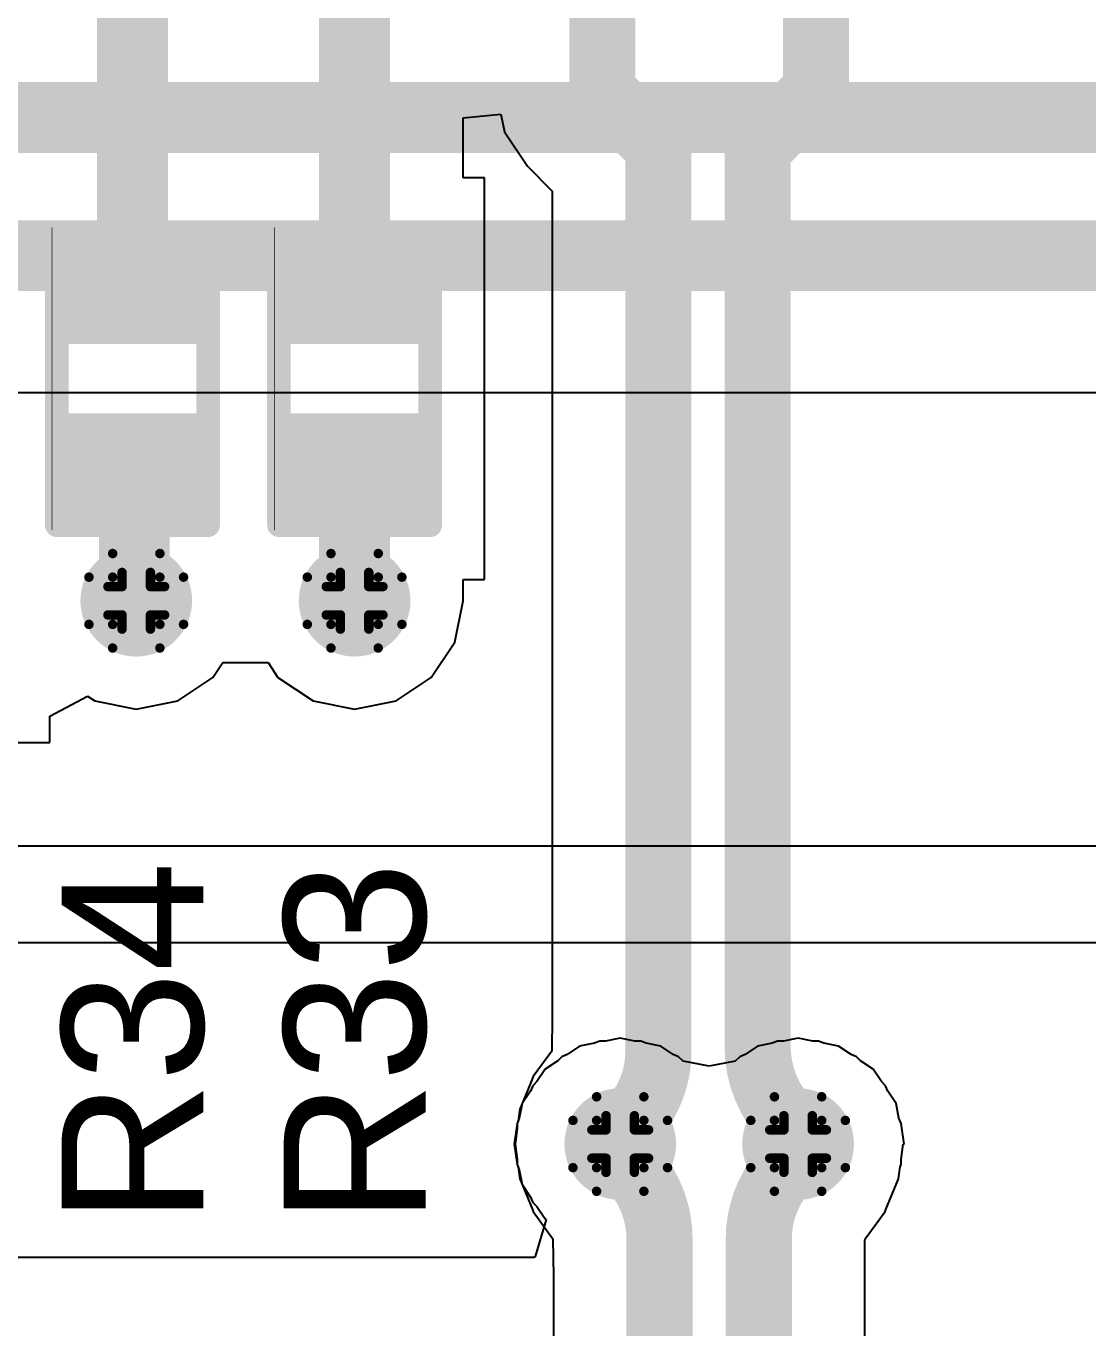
# Model space of a CAD drawing. Header units: inches. Extents: x -3 to 195, y 0 to 199.
# Drawn here: x 0.7769 to 1.0015, y 1.898 to 2.1736 of the extents above; entities that cross this region are included whole.
import ezdxf

# ---------------------------------------------------------------- set-up
doc = ezdxf.new("R2010")
doc.units = ezdxf.units.IN
doc.header["$MEASUREMENT"] = 0
for name, color, linetype in [('Bottom Layer', 5, 'Continuous'), ('Drill Drawing', 1, 'Continuous'), ('Top Layer', 1, 'Continuous'), ('Top Overlay', 2, 'Continuous'), ('Top Paste', 8, 'Continuous'), ('Top Solder', 216, 'Continuous'), ('Via Holes', 16, 'Continuous')]:
    doc.layers.add(name, color=color, linetype=linetype)
doc.styles.add('Arial', font='', dxfattribs={"height": 0.2})
doc.styles.get('Arial').set_extended_font_data('Arial')

# ---------------------------------------------------------------- blocks, each defined once
blk = doc.blocks.new('R___0402_64')
at = {"layer": 'Top Layer'}
for points in [[(-0.0274996, -0.0124998), (-0.0274996, 0.0125002), (-0.009499600000000002, 0.0125002), (-0.009499599999999997, -0.0124998)], [(0.009500400000000003, -0.0124998), (0.009500399999999997, 0.0125002), (0.0275004, 0.0125002), (0.0275004, -0.0124998)]]:
    blk.add_hatch(color=1, dxfattribs=at).paths.add_polyline_path(points)
at = {"layer": 'Top Paste'}
for points in [[(-0.0274996, -0.0124998), (-0.0274996, 0.0125002), (-0.009499600000000002, 0.0125002), (-0.009499599999999997, -0.0124998)], [(0.009500400000000003, -0.0124998), (0.009500399999999997, 0.0125002), (0.0275004, 0.0125002), (0.0275004, -0.0124998)]]:
    blk.add_hatch(color=8, dxfattribs=at).paths.add_polyline_path(points)
at = {"layer": 'Top Solder'}
for points in [[(-0.029665, -0.0146652), (-0.029665, 0.0146656), (-0.007334200000000003, 0.0146656), (-0.007334199999999997, -0.0146652)], [(0.007335000000000003, -0.0146652), (0.007334999999999997, 0.0146656), (0.0296658, 0.0146656), (0.0296658, -0.0146652)]]:
    blk.add_hatch(color=216, dxfattribs=at).paths.add_polyline_path(points)
at = {"layer": 'Top Overlay'}
for points in [[(-0.0309996, -0.0159998, 0.005, 0.005, 0), (-0.0309996, 0.0160002, 0.005, 0.005, 0)], [(0.0310004, 0.0160002, 0.005, 0.005, 0), (-0.0309996, 0.0160002, 0.005, 0.005, 0)], [(0.0310004, -0.0159998, 0.005, 0.005, 0), (0.0310004, 0.0160002, 0.005, 0.005, 0)], [(0.0310004, -0.0159998, 0.005, 0.005, 0), (-0.0309996, -0.0159998, 0.005, 0.005, 0)], [(0.0320004, -0.0169998, 0.000127, 0.000127, 0), (-0.0319996, -0.0169998, 0.000127, 0.000127, 0)]]:
    blk.add_lwpolyline(points, format="xyseb", dxfattribs=at)
for points in [[(-0.0322496, 0.0160002, 0.0025, 0.0025, 1), (-0.0297496, 0.0160002, 0.0025, 0.0025, 1)], [(-0.0322496, 0.0160002, 0.0025, 0.0025, 1), (-0.0297496, 0.0160002, 0.0025, 0.0025, 1)], [(0.0297504, 0.0160002, 0.0025, 0.0025, 1), (0.0322504, 0.0160002, 0.0025, 0.0025, 1)], [(0.0297504, 0.0160002, 0.0025, 0.0025, 1), (0.0322504, 0.0160002, 0.0025, 0.0025, 1)], [(-0.0322496, -0.0159998, 0.0025, 0.0025, 1), (-0.0297496, -0.0159998, 0.0025, 0.0025, 1)], [(-0.0322496, -0.0159998, 0.0025, 0.0025, 1), (-0.0297496, -0.0159998, 0.0025, 0.0025, 1)], [(0.0297504, -0.0159998, 0.0025, 0.0025, 1), (0.0322504, -0.0159998, 0.0025, 0.0025, 1)], [(0.0297504, -0.0159998, 0.0025, 0.0025, 1), (0.0322504, -0.0159998, 0.0025, 0.0025, 1)], [(-0.0320313, -0.0169998, 6.35e-05, 6.35e-05, 1), (-0.0319679, -0.0169998, 6.35e-05, 6.35e-05, 1)], [(0.0319687, -0.0169998, 6.35e-05, 6.35e-05, 1), (0.0320321, -0.0169998, 6.35e-05, 6.35e-05, 1)]]:
    blk.add_lwpolyline(points, format="xyseb", close=True, dxfattribs=at)
blk = doc.blocks.new('R___0402_65')
at = {"layer": 'Top Layer'}
for points in [[(-0.0274996, -0.0124998), (-0.0274996, 0.0125002), (-0.009499600000000002, 0.0125002), (-0.009499599999999997, -0.0124998)], [(0.009500400000000003, -0.0124998), (0.009500399999999997, 0.0125002), (0.0275004, 0.0125002), (0.0275004, -0.0124998)]]:
    blk.add_hatch(color=1, dxfattribs=at).paths.add_polyline_path(points)
at = {"layer": 'Top Paste'}
for points in [[(-0.0274996, -0.0124998), (-0.0274996, 0.0125002), (-0.009499600000000002, 0.0125002), (-0.009499599999999997, -0.0124998)], [(0.009500400000000003, -0.0124998), (0.009500399999999997, 0.0125002), (0.0275004, 0.0125002), (0.0275004, -0.0124998)]]:
    blk.add_hatch(color=8, dxfattribs=at).paths.add_polyline_path(points)
at = {"layer": 'Top Solder'}
for points in [[(-0.029665, -0.0146652), (-0.029665, 0.0146656), (-0.007334200000000003, 0.0146656), (-0.007334199999999997, -0.0146652)], [(0.007335000000000003, -0.0146652), (0.007334999999999997, 0.0146656), (0.0296658, 0.0146656), (0.0296658, -0.0146652)]]:
    blk.add_hatch(color=216, dxfattribs=at).paths.add_polyline_path(points)
at = {"layer": 'Top Overlay'}
for points in [[(-0.0309996, -0.0159998, 0.005, 0.005, 0), (-0.0309996, 0.0160002, 0.005, 0.005, 0)], [(0.0310004, 0.0160002, 0.005, 0.005, 0), (-0.0309996, 0.0160002, 0.005, 0.005, 0)], [(0.0310004, -0.0159998, 0.005, 0.005, 0), (0.0310004, 0.0160002, 0.005, 0.005, 0)], [(0.0310004, -0.0159998, 0.005, 0.005, 0), (-0.0309996, -0.0159998, 0.005, 0.005, 0)], [(0.0320004, -0.0169998, 0.000127, 0.000127, 0), (-0.0319996, -0.0169998, 0.000127, 0.000127, 0)]]:
    blk.add_lwpolyline(points, format="xyseb", dxfattribs=at)
for points in [[(-0.0322496, 0.0160002, 0.0025, 0.0025, 1), (-0.0297496, 0.0160002, 0.0025, 0.0025, 1)], [(-0.0322496, 0.0160002, 0.0025, 0.0025, 1), (-0.0297496, 0.0160002, 0.0025, 0.0025, 1)], [(0.0297504, 0.0160002, 0.0025, 0.0025, 1), (0.0322504, 0.0160002, 0.0025, 0.0025, 1)], [(0.0297504, 0.0160002, 0.0025, 0.0025, 1), (0.0322504, 0.0160002, 0.0025, 0.0025, 1)], [(-0.0322496, -0.0159998, 0.0025, 0.0025, 1), (-0.0297496, -0.0159998, 0.0025, 0.0025, 1)], [(-0.0322496, -0.0159998, 0.0025, 0.0025, 1), (-0.0297496, -0.0159998, 0.0025, 0.0025, 1)], [(0.0297504, -0.0159998, 0.0025, 0.0025, 1), (0.0322504, -0.0159998, 0.0025, 0.0025, 1)], [(0.0297504, -0.0159998, 0.0025, 0.0025, 1), (0.0322504, -0.0159998, 0.0025, 0.0025, 1)], [(-0.0320313, -0.0169998, 6.35e-05, 6.35e-05, 1), (-0.0319679, -0.0169998, 6.35e-05, 6.35e-05, 1)], [(0.0319687, -0.0169998, 6.35e-05, 6.35e-05, 1), (0.0320321, -0.0169998, 6.35e-05, 6.35e-05, 1)]]:
    blk.add_lwpolyline(points, format="xyseb", close=True, dxfattribs=at)

msp = doc.modelspace()

# ---------------------------------------------------------------- hatches: boundary and pattern name
at = {"layer": 'Bottom Layer'}
h = msp.add_hatch(color=5, dxfattribs=at)
edge = h.paths.add_edge_path()
edge.add_arc((0.8002289, 2.0519423), 0.011811, 0, 360)
h = msp.add_hatch(color=5, dxfattribs=at)
edge = h.paths.add_edge_path()
edge.add_arc((0.8464158, 2.0519423), 0.011811, 0, 360)
h = msp.add_hatch(color=5, dxfattribs=at)
edge = h.paths.add_edge_path()
edge.add_arc((0.9026048, 1.9369423), 0.011811, 0, 360)
h = msp.add_hatch(color=5, dxfattribs=at)
edge = h.paths.add_edge_path()
edge.add_arc((0.9402268, 1.9369423), 0.011811, 0, 360)
at = {"layer": 'Top Layer'}
h = msp.add_hatch(color=1, dxfattribs=at)
edge = h.paths.add_edge_path()
edge.add_arc((0.8002289, 2.0519423), 0.011811, 0, 360)
h = msp.add_hatch(color=1, dxfattribs=at)
edge = h.paths.add_edge_path()
edge.add_arc((0.8464158, 2.0519423), 0.011811, 0, 360)
h = msp.add_hatch(color=1, dxfattribs=at)
edge = h.paths.add_edge_path()
edge.add_arc((0.9026048, 1.9369423), 0.011811, 0, 360)
h = msp.add_hatch(color=1, dxfattribs=at)
edge = h.paths.add_edge_path()
edge.add_arc((0.9402268, 1.9369423), 0.011811, 0, 360)
at = {"layer": 'Via Holes'}
h = msp.add_hatch(color=7, dxfattribs=at)
edge = h.paths.add_edge_path()
edge.add_arc((0.8002289, 2.0519423), 0.0059055, 0, 360)
h = msp.add_hatch(color=7, dxfattribs=at)
edge = h.paths.add_edge_path()
edge.add_arc((0.8464158, 2.0519423), 0.0059055, 0, 360)
h = msp.add_hatch(color=7, dxfattribs=at)
edge = h.paths.add_edge_path()
edge.add_arc((0.9026048, 1.9369423), 0.0059055, 0, 360)
h = msp.add_hatch(color=7, dxfattribs=at)
edge = h.paths.add_edge_path()
edge.add_arc((0.9402268, 1.9369423), 0.0059055, 0, 360)

# ---------------------------------------------------------------- linework, layer by layer
at = {"layer": 'Bottom Layer'}
for p, q in [((0.4234688, 2.0959999), (2.5739999, 2.0959995)), ((2.465, 2), (0.3198, 2)), ((0.3198008, 1.9796082), (2.4647478, 1.9796082)), ((0.8940208, 1.9576658), (0.8913785, 1.9559003)), ((0.8971376, 1.9582858), (0.8940208, 1.9576658)), ((0.8982663, 1.9587533), (0.8971376, 1.9582858)), ((0.8994879, 1.9587533), (0.8982663, 1.9587533)), ((0.9026048, 1.9593733), (0.8994879, 1.9587533)), ((0.9057217, 1.9587533), (0.9026048, 1.9593733)), ((0.9069433, 1.9587533), (0.9057217, 1.9587533)), ((0.908072, 1.9582858), (0.9069433, 1.9587533)), ((0.9111888, 1.9576658), (0.908072, 1.9582858)), ((0.9138311, 1.9559003), (0.9111888, 1.9576658)), ((0.9316428, 1.9576658), (0.9290005, 1.9559003)), ((0.9347596, 1.9582858), (0.9316428, 1.9576658)), ((0.9358883, 1.9587533), (0.9347596, 1.9582858)), ((0.9371099, 1.9587533), (0.9358883, 1.9587533)), ((0.9402268, 1.9593733), (0.9371099, 1.9587533)), ((0.9433437, 1.9587533), (0.9402268, 1.9593733)), ((0.9445653, 1.9587533), (0.9433437, 1.9587533)), ((0.945694, 1.9582858), (0.9445653, 1.9587533)), ((0.9488108, 1.9576658), (0.945694, 1.9582858)), ((0.9514531, 1.9559003), (0.9488108, 1.9576658)), ((0.8893861, 1.954569), (0.8867437, 1.9528034)), ((0.8902499, 1.9554328), (0.8893861, 1.954569)), ((0.8913785, 1.9559003), (0.8902499, 1.9554328)), ((0.9149597, 1.9554328), (0.9138311, 1.9559003)), ((0.9158235, 1.954569), (0.9149597, 1.9554328)), ((0.9159272, 1.9544997), (0.9158235, 1.954569)), ((0.9214158, 1.9533964), (0.9159272, 1.9544997)), ((0.9269044, 1.9544997), (0.9214158, 1.9533964)), ((0.9270081, 1.954569), (0.9269044, 1.9544997)), ((0.9278719, 1.9554328), (0.9270081, 1.954569)), ((0.9290005, 1.9559003), (0.9278719, 1.9554328)), ((0.9525817, 1.9554328), (0.9514531, 1.9559003)), ((0.9534455, 1.954569), (0.9525817, 1.9554328)), ((0.9560879, 1.9528034), (0.9534455, 1.954569)), ((0.8867437, 1.9528034), (0.8849781, 1.950161)), ((0.9578535, 1.950161), (0.9560879, 1.9528034)), ((0.8841143, 1.9492972), (0.8836468, 1.9481686)), ((0.8849781, 1.950161), (0.8841143, 1.9492972)), ((0.9587173, 1.9492972), (0.9578535, 1.950161)), ((0.9591848, 1.9481686), (0.9587173, 1.9492972)), ((0.8836468, 1.9481686), (0.8818813, 1.9455263)), ((0.9609503, 1.9455263), (0.9591848, 1.9481686)), ((0.8818813, 1.9455263), (0.8812608, 1.9424082)), ((0.9615708, 1.9424082), (0.9609503, 1.9455263)), ((0.8807935, 1.9412809), (0.8801736, 1.9369421)), ((0.8812608, 1.9424082), (0.8807935, 1.9412809)), ((0.9620381, 1.9412809), (0.9615708, 1.9424082)), ((0.962658, 1.9369422), (0.9620381, 1.9412809)), ((0.8801736, 1.9369421), (0.8803607, 1.9369421)), ((0.8803607, 1.9369421), (0.8807938, 1.9336525)), ((0.9620378, 1.9336525), (0.9624709, 1.9369421)), ((0.9624709, 1.9369421), (0.962658, 1.9369422)), ((0.8807938, 1.9336525), (0.8807938, 1.9326038)), ((0.8807938, 1.9326038), (0.8809962, 1.9321152)), ((0.8809962, 1.9321152), (0.8813328, 1.9295582)), ((0.9614988, 1.9295582), (0.9618354, 1.9321152)), ((0.9618354, 1.9321152), (0.9620378, 1.9326038)), ((0.9620378, 1.9326038), (0.9620378, 1.9336525)), ((0.8813328, 1.9295582), (0.8840199, 1.9230711)), ((0.9588117, 1.923071), (0.9614988, 1.9295582)), ((0.8840199, 1.9230711), (0.8841829, 1.9226773)), ((0.8841829, 1.9226773), (0.8841952, 1.9226604)), ((0.8841952, 1.9226604), (0.8883819, 1.9168778)), ((0.9544497, 1.9168778), (0.9586364, 1.9226604)), ((0.9586364, 1.9226604), (0.9586487, 1.9226773)), ((0.9586487, 1.9226773), (0.9588117, 1.923071)), ((0.8883819, 1.9168778), (0.8884848, 1.908917)), ((0.9543468, 1.9166296), (0.9544496, 1.9168777)), ((0.9543468, 1.7939682), (0.9543468, 1.9166296)), ((0.9544496, 1.9168777), (0.9544497, 1.9168778)), ((0.8884848, 1.908917), (0.8884848, 1.7939682))]:
    msp.add_line(p, q, dxfattribs=at)
for points in [[(0.7494158, 2.1542372, 0.015, 0.015, 0), (2.7792241, 2.1542373, 0.015, 0.015, 0)], [(0.6475763, 2.125, 0.015, 0.015, 0), (2.5911797, 2.125, 0.015, 0.015, 0)], [(0.9044459, 1.9324975, 0.014, 0.014, -0.198912367379658), (0.9026048, 1.9369423, 0.014, 0.014, 0)], [(0.9402268, 1.9369423, 0.014, 0.014, -0.198912367379658), (0.9383857, 1.9324975, 0.014, 0.014, 0)], [(0.9044459, 1.9324975, 0.014, 0.014, -0.198912367379658), (0.9109158, 1.9168778, 0.014, 0.014, 0)], [(0.9319158, 1.9168778, 0.014, 0.014, -0.198912367379658), (0.9383857, 1.9324975, 0.014, 0.014, 0)], [(0.9109158, 1.7939682, 0.014, 0.014, 0), (0.9109158, 1.9168778, 0.014, 0.014, 0)], [(0.9319158, 1.7939682, 0.014, 0.014, 0), (0.9319158, 1.9168778, 0.014, 0.014, 0)]]:
    msp.add_lwpolyline(points, format="xyseb", dxfattribs=at)
for points in [[(0.8991048, 1.9369423, 0.007, 0.007, 1), (0.9061048, 1.9369423, 0.007, 0.007, 1)], [(0.9367268, 1.9369423, 0.007, 0.007, 1), (0.9437268, 1.9369423, 0.007, 0.007, 1)], [(0.9009459, 1.9324975, 0.007, 0.007, 1), (0.9079459, 1.9324975, 0.007, 0.007, 1)], [(0.9009459, 1.9324975, 0.007, 0.007, 1), (0.9079459, 1.9324975, 0.007, 0.007, 1)], [(0.9348857, 1.9324975, 0.007, 0.007, 1), (0.9418857, 1.9324975, 0.007, 0.007, 1)], [(0.9348857, 1.9324975, 0.007, 0.007, 1), (0.9418857, 1.9324975, 0.007, 0.007, 1)], [(0.9074158, 1.9168778, 0.007, 0.007, 1), (0.9144158, 1.9168778, 0.007, 0.007, 1)], [(0.9074158, 1.9168778, 0.007, 0.007, 1), (0.9144158, 1.9168778, 0.007, 0.007, 1)], [(0.9284158, 1.9168778, 0.007, 0.007, 1), (0.9354158, 1.9168778, 0.007, 0.007, 1)], [(0.9284158, 1.9168778, 0.007, 0.007, 1), (0.9354158, 1.9168778, 0.007, 0.007, 1)]]:
    msp.add_lwpolyline(points, format="xyseb", close=True, dxfattribs=at)
at = {"layer": 'Drill Drawing'}
for points in [[(0.7952289, 2.0569423, 0.002, 0.002, 0), (0.7952289, 2.0619423, 0.002, 0.002, 0)], [(0.7952289, 2.0619423, 0.002, 0.002, 0), (0.8052289, 2.0619423, 0.002, 0.002, 0)], [(0.8052289, 2.0569423, 0.002, 0.002, 0), (0.8052289, 2.0619423, 0.002, 0.002, 0)], [(0.8414158, 2.0569423, 0.002, 0.002, 0), (0.8414158, 2.0619423, 0.002, 0.002, 0)], [(0.8414158, 2.0619423, 0.002, 0.002, 0), (0.8514158, 2.0619423, 0.002, 0.002, 0)], [(0.8514158, 2.0569423, 0.002, 0.002, 0), (0.8514158, 2.0619423, 0.002, 0.002, 0)], [(0.7972289, 2.0549423, 0.002, 0.002, 0), (0.7972289, 2.0579423, 0.002, 0.002, 0)], [(0.7972289, 2.0579423, 0.002, 0.002, 0), (0.8032289, 2.0579423, 0.002, 0.002, 0)], [(0.8032289, 2.0549423, 0.002, 0.002, 0), (0.8032289, 2.0579423, 0.002, 0.002, 0)], [(0.8434158, 2.0549423, 0.002, 0.002, 0), (0.8434158, 2.0579423, 0.002, 0.002, 0)], [(0.8434158, 2.0579423, 0.002, 0.002, 0), (0.8494158, 2.0579423, 0.002, 0.002, 0)], [(0.8494158, 2.0549423, 0.002, 0.002, 0), (0.8494158, 2.0579423, 0.002, 0.002, 0)], [(0.7902289, 2.0469423, 0.002, 0.002, 0), (0.7902289, 2.0569423, 0.002, 0.002, 0)], [(0.7902289, 2.0569423, 0.002, 0.002, 0), (0.7952289, 2.0569423, 0.002, 0.002, 0)], [(0.7942289, 2.0489423, 0.002, 0.002, 0), (0.7942289, 2.0549423, 0.002, 0.002, 0)], [(0.7942289, 2.0549423, 0.002, 0.002, 0), (0.7972289, 2.0549423, 0.002, 0.002, 0)], [(0.8032289, 2.0549423, 0.002, 0.002, 0), (0.8062289, 2.0549423, 0.002, 0.002, 0)], [(0.8052289, 2.0569423, 0.002, 0.002, 0), (0.8102289, 2.0569423, 0.002, 0.002, 0)], [(0.8062289, 2.0489423, 0.002, 0.002, 0), (0.8062289, 2.0549423, 0.002, 0.002, 0)], [(0.8102289, 2.0469423, 0.002, 0.002, 0), (0.8102289, 2.0569423, 0.002, 0.002, 0)], [(0.8364158, 2.0469423, 0.002, 0.002, 0), (0.8364158, 2.0569423, 0.002, 0.002, 0)], [(0.8364158, 2.0569423, 0.002, 0.002, 0), (0.8414158, 2.0569423, 0.002, 0.002, 0)], [(0.8404158, 2.0489423, 0.002, 0.002, 0), (0.8404158, 2.0549423, 0.002, 0.002, 0)], [(0.8404158, 2.0549423, 0.002, 0.002, 0), (0.8434158, 2.0549423, 0.002, 0.002, 0)], [(0.8494158, 2.0549423, 0.002, 0.002, 0), (0.8524158, 2.0549423, 0.002, 0.002, 0)], [(0.8514158, 2.0569423, 0.002, 0.002, 0), (0.8564158, 2.0569423, 0.002, 0.002, 0)], [(0.8524158, 2.0489423, 0.002, 0.002, 0), (0.8524158, 2.0549423, 0.002, 0.002, 0)], [(0.8564158, 2.0469423, 0.002, 0.002, 0), (0.8564158, 2.0569423, 0.002, 0.002, 0)], [(0.7902289, 2.0469423, 0.002, 0.002, 0), (0.7952289, 2.0469423, 0.002, 0.002, 0)], [(0.7942289, 2.0489423, 0.002, 0.002, 0), (0.7972289, 2.0489423, 0.002, 0.002, 0)], [(0.7952289, 2.0419423, 0.002, 0.002, 0), (0.7952289, 2.0469423, 0.002, 0.002, 0)], [(0.7972289, 2.0459423, 0.002, 0.002, 0), (0.7972289, 2.0489423, 0.002, 0.002, 0)], [(0.8032289, 2.0489423, 0.002, 0.002, 0), (0.8062289, 2.0489423, 0.002, 0.002, 0)], [(0.8032289, 2.0459423, 0.002, 0.002, 0), (0.8032289, 2.0489423, 0.002, 0.002, 0)], [(0.8052289, 2.0469423, 0.002, 0.002, 0), (0.8102289, 2.0469423, 0.002, 0.002, 0)], [(0.8052289, 2.0419423, 0.002, 0.002, 0), (0.8052289, 2.0469423, 0.002, 0.002, 0)], [(0.8364158, 2.0469423, 0.002, 0.002, 0), (0.8414158, 2.0469423, 0.002, 0.002, 0)], [(0.8404158, 2.0489423, 0.002, 0.002, 0), (0.8434158, 2.0489423, 0.002, 0.002, 0)], [(0.8414158, 2.0419423, 0.002, 0.002, 0), (0.8414158, 2.0469423, 0.002, 0.002, 0)], [(0.8434158, 2.0459423, 0.002, 0.002, 0), (0.8434158, 2.0489423, 0.002, 0.002, 0)], [(0.8494158, 2.0489423, 0.002, 0.002, 0), (0.8524158, 2.0489423, 0.002, 0.002, 0)], [(0.8494158, 2.0459423, 0.002, 0.002, 0), (0.8494158, 2.0489423, 0.002, 0.002, 0)], [(0.8514158, 2.0469423, 0.002, 0.002, 0), (0.8564158, 2.0469423, 0.002, 0.002, 0)], [(0.8514158, 2.0419423, 0.002, 0.002, 0), (0.8514158, 2.0469423, 0.002, 0.002, 0)], [(0.7972289, 2.0459423, 0.002, 0.002, 0), (0.8032289, 2.0459423, 0.002, 0.002, 0)], [(0.8434158, 2.0459423, 0.002, 0.002, 0), (0.8494158, 2.0459423, 0.002, 0.002, 0)], [(0.7952289, 2.0419423, 0.002, 0.002, 0), (0.8052289, 2.0419423, 0.002, 0.002, 0)], [(0.8414158, 2.0419423, 0.002, 0.002, 0), (0.8514158, 2.0419423, 0.002, 0.002, 0)], [(0.8976048, 1.9419423, 0.002, 0.002, 0), (0.8976048, 1.9469423, 0.002, 0.002, 0)], [(0.8976048, 1.9469423, 0.002, 0.002, 0), (0.9076048, 1.9469423, 0.002, 0.002, 0)], [(0.9076048, 1.9419423, 0.002, 0.002, 0), (0.9076048, 1.9469423, 0.002, 0.002, 0)], [(0.9352268, 1.9419423, 0.002, 0.002, 0), (0.9352268, 1.9469423, 0.002, 0.002, 0)], [(0.9352268, 1.9469423, 0.002, 0.002, 0), (0.9452268, 1.9469423, 0.002, 0.002, 0)], [(0.9452268, 1.9419423, 0.002, 0.002, 0), (0.9452268, 1.9469423, 0.002, 0.002, 0)], [(0.8926048, 1.9319423, 0.002, 0.002, 0), (0.8926048, 1.9419423, 0.002, 0.002, 0)], [(0.8926048, 1.9419423, 0.002, 0.002, 0), (0.8976048, 1.9419423, 0.002, 0.002, 0)], [(0.8996048, 1.9399423, 0.002, 0.002, 0), (0.8996048, 1.9429423, 0.002, 0.002, 0)], [(0.8996048, 1.9429423, 0.002, 0.002, 0), (0.9056048, 1.9429423, 0.002, 0.002, 0)], [(0.9056048, 1.9399423, 0.002, 0.002, 0), (0.9056048, 1.9429423, 0.002, 0.002, 0)], [(0.9076048, 1.9419423, 0.002, 0.002, 0), (0.9126048, 1.9419423, 0.002, 0.002, 0)], [(0.9126048, 1.9319423, 0.002, 0.002, 0), (0.9126048, 1.9419423, 0.002, 0.002, 0)], [(0.9302268, 1.9319423, 0.002, 0.002, 0), (0.9302268, 1.9419423, 0.002, 0.002, 0)], [(0.9302268, 1.9419423, 0.002, 0.002, 0), (0.9352268, 1.9419423, 0.002, 0.002, 0)], [(0.9372268, 1.9399423, 0.002, 0.002, 0), (0.9372268, 1.9429423, 0.002, 0.002, 0)], [(0.9372268, 1.9429423, 0.002, 0.002, 0), (0.9432268, 1.9429423, 0.002, 0.002, 0)], [(0.9432268, 1.9399423, 0.002, 0.002, 0), (0.9432268, 1.9429423, 0.002, 0.002, 0)], [(0.9452268, 1.9419423, 0.002, 0.002, 0), (0.9502268, 1.9419423, 0.002, 0.002, 0)], [(0.9502268, 1.9319423, 0.002, 0.002, 0), (0.9502268, 1.9419423, 0.002, 0.002, 0)], [(0.8966048, 1.9339423, 0.002, 0.002, 0), (0.8966048, 1.9399423, 0.002, 0.002, 0)], [(0.8966048, 1.9399423, 0.002, 0.002, 0), (0.8996048, 1.9399423, 0.002, 0.002, 0)], [(0.9056048, 1.9399423, 0.002, 0.002, 0), (0.9086048, 1.9399423, 0.002, 0.002, 0)], [(0.9086048, 1.9339423, 0.002, 0.002, 0), (0.9086048, 1.9399423, 0.002, 0.002, 0)], [(0.9342268, 1.9339423, 0.002, 0.002, 0), (0.9342268, 1.9399423, 0.002, 0.002, 0)], [(0.9342268, 1.9399423, 0.002, 0.002, 0), (0.9372268, 1.9399423, 0.002, 0.002, 0)], [(0.9432268, 1.9399423, 0.002, 0.002, 0), (0.9462268, 1.9399423, 0.002, 0.002, 0)], [(0.9462268, 1.9339423, 0.002, 0.002, 0), (0.9462268, 1.9399423, 0.002, 0.002, 0)], [(0.8966048, 1.9339423, 0.002, 0.002, 0), (0.8996048, 1.9339423, 0.002, 0.002, 0)], [(0.8996048, 1.9309423, 0.002, 0.002, 0), (0.8996048, 1.9339423, 0.002, 0.002, 0)], [(0.9056048, 1.9339423, 0.002, 0.002, 0), (0.9086048, 1.9339423, 0.002, 0.002, 0)], [(0.9056048, 1.9309423, 0.002, 0.002, 0), (0.9056048, 1.9339423, 0.002, 0.002, 0)], [(0.9342268, 1.9339423, 0.002, 0.002, 0), (0.9372268, 1.9339423, 0.002, 0.002, 0)], [(0.9372268, 1.9309423, 0.002, 0.002, 0), (0.9372268, 1.9339423, 0.002, 0.002, 0)], [(0.9432268, 1.9339423, 0.002, 0.002, 0), (0.9462268, 1.9339423, 0.002, 0.002, 0)], [(0.9432268, 1.9309423, 0.002, 0.002, 0), (0.9432268, 1.9339423, 0.002, 0.002, 0)], [(0.8926048, 1.9319423, 0.002, 0.002, 0), (0.8976048, 1.9319423, 0.002, 0.002, 0)], [(0.8976048, 1.9269423, 0.002, 0.002, 0), (0.8976048, 1.9319423, 0.002, 0.002, 0)], [(0.8996048, 1.9309423, 0.002, 0.002, 0), (0.9056048, 1.9309423, 0.002, 0.002, 0)], [(0.9076048, 1.9319423, 0.002, 0.002, 0), (0.9126048, 1.9319423, 0.002, 0.002, 0)], [(0.9076048, 1.9269423, 0.002, 0.002, 0), (0.9076048, 1.9319423, 0.002, 0.002, 0)], [(0.9302268, 1.9319423, 0.002, 0.002, 0), (0.9352268, 1.9319423, 0.002, 0.002, 0)], [(0.9352268, 1.9269423, 0.002, 0.002, 0), (0.9352268, 1.9319423, 0.002, 0.002, 0)], [(0.9372268, 1.9309423, 0.002, 0.002, 0), (0.9432268, 1.9309423, 0.002, 0.002, 0)], [(0.9452268, 1.9319423, 0.002, 0.002, 0), (0.9502268, 1.9319423, 0.002, 0.002, 0)], [(0.9452268, 1.9269423, 0.002, 0.002, 0), (0.9452268, 1.9319423, 0.002, 0.002, 0)], [(0.8976048, 1.9269423, 0.002, 0.002, 0), (0.9076048, 1.9269423, 0.002, 0.002, 0)], [(0.9352268, 1.9269423, 0.002, 0.002, 0), (0.9452268, 1.9269423, 0.002, 0.002, 0)]]:
    msp.add_lwpolyline(points, format="xyseb", dxfattribs=at)
for points in [[(0.7947289, 2.0619423, 0.001, 0.001, 1), (0.7957289, 2.0619423, 0.001, 0.001, 1)], [(0.7947289, 2.0619423, 0.001, 0.001, 1), (0.7957289, 2.0619423, 0.001, 0.001, 1)], [(0.8047289, 2.0619423, 0.001, 0.001, 1), (0.8057289, 2.0619423, 0.001, 0.001, 1)], [(0.8047289, 2.0619423, 0.001, 0.001, 1), (0.8057289, 2.0619423, 0.001, 0.001, 1)], [(0.8409158, 2.0619423, 0.001, 0.001, 1), (0.8419158, 2.0619423, 0.001, 0.001, 1)], [(0.8409158, 2.0619423, 0.001, 0.001, 1), (0.8419158, 2.0619423, 0.001, 0.001, 1)], [(0.8509158, 2.0619423, 0.001, 0.001, 1), (0.8519158, 2.0619423, 0.001, 0.001, 1)], [(0.8509158, 2.0619423, 0.001, 0.001, 1), (0.8519158, 2.0619423, 0.001, 0.001, 1)], [(0.7967289, 2.0579423, 0.001, 0.001, 1), (0.7977289, 2.0579423, 0.001, 0.001, 1)], [(0.7967289, 2.0579423, 0.001, 0.001, 1), (0.7977289, 2.0579423, 0.001, 0.001, 1)], [(0.8027289, 2.0579423, 0.001, 0.001, 1), (0.8037289, 2.0579423, 0.001, 0.001, 1)], [(0.8027289, 2.0579423, 0.001, 0.001, 1), (0.8037289, 2.0579423, 0.001, 0.001, 1)], [(0.8429158, 2.0579423, 0.001, 0.001, 1), (0.8439158, 2.0579423, 0.001, 0.001, 1)], [(0.8429158, 2.0579423, 0.001, 0.001, 1), (0.8439158, 2.0579423, 0.001, 0.001, 1)], [(0.8489158, 2.0579423, 0.001, 0.001, 1), (0.8499158, 2.0579423, 0.001, 0.001, 1)], [(0.8489158, 2.0579423, 0.001, 0.001, 1), (0.8499158, 2.0579423, 0.001, 0.001, 1)], [(0.7897289, 2.0569423, 0.001, 0.001, 1), (0.7907289, 2.0569423, 0.001, 0.001, 1)], [(0.7897289, 2.0569423, 0.001, 0.001, 1), (0.7907289, 2.0569423, 0.001, 0.001, 1)], [(0.7937289, 2.0549423, 0.001, 0.001, 1), (0.7947289, 2.0549423, 0.001, 0.001, 1)], [(0.7937289, 2.0549423, 0.001, 0.001, 1), (0.7947289, 2.0549423, 0.001, 0.001, 1)], [(0.7947289, 2.0569423, 0.001, 0.001, 1), (0.7957289, 2.0569423, 0.001, 0.001, 1)], [(0.7947289, 2.0569423, 0.001, 0.001, 1), (0.7957289, 2.0569423, 0.001, 0.001, 1)], [(0.7967289, 2.0549423, 0.001, 0.001, 1), (0.7977289, 2.0549423, 0.001, 0.001, 1)], [(0.7967289, 2.0549423, 0.001, 0.001, 1), (0.7977289, 2.0549423, 0.001, 0.001, 1)], [(0.8027289, 2.0549423, 0.001, 0.001, 1), (0.8037289, 2.0549423, 0.001, 0.001, 1)], [(0.8027289, 2.0549423, 0.001, 0.001, 1), (0.8037289, 2.0549423, 0.001, 0.001, 1)], [(0.8047289, 2.0569423, 0.001, 0.001, 1), (0.8057289, 2.0569423, 0.001, 0.001, 1)], [(0.8047289, 2.0569423, 0.001, 0.001, 1), (0.8057289, 2.0569423, 0.001, 0.001, 1)], [(0.8057289, 2.0549423, 0.001, 0.001, 1), (0.8067289, 2.0549423, 0.001, 0.001, 1)], [(0.8057289, 2.0549423, 0.001, 0.001, 1), (0.8067289, 2.0549423, 0.001, 0.001, 1)], [(0.8097289, 2.0569423, 0.001, 0.001, 1), (0.8107289, 2.0569423, 0.001, 0.001, 1)], [(0.8097289, 2.0569423, 0.001, 0.001, 1), (0.8107289, 2.0569423, 0.001, 0.001, 1)], [(0.8359158, 2.0569423, 0.001, 0.001, 1), (0.8369158, 2.0569423, 0.001, 0.001, 1)], [(0.8359158, 2.0569423, 0.001, 0.001, 1), (0.8369158, 2.0569423, 0.001, 0.001, 1)], [(0.8399158, 2.0549423, 0.001, 0.001, 1), (0.8409158, 2.0549423, 0.001, 0.001, 1)], [(0.8399158, 2.0549423, 0.001, 0.001, 1), (0.8409158, 2.0549423, 0.001, 0.001, 1)], [(0.8409158, 2.0569423, 0.001, 0.001, 1), (0.8419158, 2.0569423, 0.001, 0.001, 1)], [(0.8409158, 2.0569423, 0.001, 0.001, 1), (0.8419158, 2.0569423, 0.001, 0.001, 1)], [(0.8429158, 2.0549423, 0.001, 0.001, 1), (0.8439158, 2.0549423, 0.001, 0.001, 1)], [(0.8429158, 2.0549423, 0.001, 0.001, 1), (0.8439158, 2.0549423, 0.001, 0.001, 1)], [(0.8489158, 2.0549423, 0.001, 0.001, 1), (0.8499158, 2.0549423, 0.001, 0.001, 1)], [(0.8489158, 2.0549423, 0.001, 0.001, 1), (0.8499158, 2.0549423, 0.001, 0.001, 1)], [(0.8509158, 2.0569423, 0.001, 0.001, 1), (0.8519158, 2.0569423, 0.001, 0.001, 1)], [(0.8509158, 2.0569423, 0.001, 0.001, 1), (0.8519158, 2.0569423, 0.001, 0.001, 1)], [(0.8519158, 2.0549423, 0.001, 0.001, 1), (0.8529158, 2.0549423, 0.001, 0.001, 1)], [(0.8519158, 2.0549423, 0.001, 0.001, 1), (0.8529158, 2.0549423, 0.001, 0.001, 1)], [(0.8559158, 2.0569423, 0.001, 0.001, 1), (0.8569158, 2.0569423, 0.001, 0.001, 1)], [(0.8559158, 2.0569423, 0.001, 0.001, 1), (0.8569158, 2.0569423, 0.001, 0.001, 1)], [(0.7897289, 2.0469423, 0.001, 0.001, 1), (0.7907289, 2.0469423, 0.001, 0.001, 1)], [(0.7897289, 2.0469423, 0.001, 0.001, 1), (0.7907289, 2.0469423, 0.001, 0.001, 1)], [(0.7937289, 2.0489423, 0.001, 0.001, 1), (0.7947289, 2.0489423, 0.001, 0.001, 1)], [(0.7937289, 2.0489423, 0.001, 0.001, 1), (0.7947289, 2.0489423, 0.001, 0.001, 1)], [(0.7947289, 2.0469423, 0.001, 0.001, 1), (0.7957289, 2.0469423, 0.001, 0.001, 1)], [(0.7947289, 2.0469423, 0.001, 0.001, 1), (0.7957289, 2.0469423, 0.001, 0.001, 1)], [(0.7967289, 2.0489423, 0.001, 0.001, 1), (0.7977289, 2.0489423, 0.001, 0.001, 1)], [(0.7967289, 2.0489423, 0.001, 0.001, 1), (0.7977289, 2.0489423, 0.001, 0.001, 1)], [(0.8027289, 2.0489423, 0.001, 0.001, 1), (0.8037289, 2.0489423, 0.001, 0.001, 1)], [(0.8027289, 2.0489423, 0.001, 0.001, 1), (0.8037289, 2.0489423, 0.001, 0.001, 1)], [(0.8047289, 2.0469423, 0.001, 0.001, 1), (0.8057289, 2.0469423, 0.001, 0.001, 1)], [(0.8047289, 2.0469423, 0.001, 0.001, 1), (0.8057289, 2.0469423, 0.001, 0.001, 1)], [(0.8057289, 2.0489423, 0.001, 0.001, 1), (0.8067289, 2.0489423, 0.001, 0.001, 1)], [(0.8057289, 2.0489423, 0.001, 0.001, 1), (0.8067289, 2.0489423, 0.001, 0.001, 1)], [(0.8097289, 2.0469423, 0.001, 0.001, 1), (0.8107289, 2.0469423, 0.001, 0.001, 1)], [(0.8097289, 2.0469423, 0.001, 0.001, 1), (0.8107289, 2.0469423, 0.001, 0.001, 1)], [(0.8359158, 2.0469423, 0.001, 0.001, 1), (0.8369158, 2.0469423, 0.001, 0.001, 1)], [(0.8359158, 2.0469423, 0.001, 0.001, 1), (0.8369158, 2.0469423, 0.001, 0.001, 1)], [(0.8399158, 2.0489423, 0.001, 0.001, 1), (0.8409158, 2.0489423, 0.001, 0.001, 1)], [(0.8399158, 2.0489423, 0.001, 0.001, 1), (0.8409158, 2.0489423, 0.001, 0.001, 1)], [(0.8409158, 2.0469423, 0.001, 0.001, 1), (0.8419158, 2.0469423, 0.001, 0.001, 1)], [(0.8409158, 2.0469423, 0.001, 0.001, 1), (0.8419158, 2.0469423, 0.001, 0.001, 1)], [(0.8429158, 2.0489423, 0.001, 0.001, 1), (0.8439158, 2.0489423, 0.001, 0.001, 1)], [(0.8429158, 2.0489423, 0.001, 0.001, 1), (0.8439158, 2.0489423, 0.001, 0.001, 1)], [(0.8489158, 2.0489423, 0.001, 0.001, 1), (0.8499158, 2.0489423, 0.001, 0.001, 1)], [(0.8489158, 2.0489423, 0.001, 0.001, 1), (0.8499158, 2.0489423, 0.001, 0.001, 1)], [(0.8509158, 2.0469423, 0.001, 0.001, 1), (0.8519158, 2.0469423, 0.001, 0.001, 1)], [(0.8509158, 2.0469423, 0.001, 0.001, 1), (0.8519158, 2.0469423, 0.001, 0.001, 1)], [(0.8519158, 2.0489423, 0.001, 0.001, 1), (0.8529158, 2.0489423, 0.001, 0.001, 1)], [(0.8519158, 2.0489423, 0.001, 0.001, 1), (0.8529158, 2.0489423, 0.001, 0.001, 1)], [(0.8559158, 2.0469423, 0.001, 0.001, 1), (0.8569158, 2.0469423, 0.001, 0.001, 1)], [(0.8559158, 2.0469423, 0.001, 0.001, 1), (0.8569158, 2.0469423, 0.001, 0.001, 1)], [(0.7967289, 2.0459423, 0.001, 0.001, 1), (0.7977289, 2.0459423, 0.001, 0.001, 1)], [(0.7967289, 2.0459423, 0.001, 0.001, 1), (0.7977289, 2.0459423, 0.001, 0.001, 1)], [(0.8027289, 2.0459423, 0.001, 0.001, 1), (0.8037289, 2.0459423, 0.001, 0.001, 1)], [(0.8027289, 2.0459423, 0.001, 0.001, 1), (0.8037289, 2.0459423, 0.001, 0.001, 1)], [(0.8429158, 2.0459423, 0.001, 0.001, 1), (0.8439158, 2.0459423, 0.001, 0.001, 1)], [(0.8429158, 2.0459423, 0.001, 0.001, 1), (0.8439158, 2.0459423, 0.001, 0.001, 1)], [(0.8489158, 2.0459423, 0.001, 0.001, 1), (0.8499158, 2.0459423, 0.001, 0.001, 1)], [(0.8489158, 2.0459423, 0.001, 0.001, 1), (0.8499158, 2.0459423, 0.001, 0.001, 1)], [(0.7947289, 2.0419423, 0.001, 0.001, 1), (0.7957289, 2.0419423, 0.001, 0.001, 1)], [(0.7947289, 2.0419423, 0.001, 0.001, 1), (0.7957289, 2.0419423, 0.001, 0.001, 1)], [(0.8047289, 2.0419423, 0.001, 0.001, 1), (0.8057289, 2.0419423, 0.001, 0.001, 1)], [(0.8047289, 2.0419423, 0.001, 0.001, 1), (0.8057289, 2.0419423, 0.001, 0.001, 1)], [(0.8409158, 2.0419423, 0.001, 0.001, 1), (0.8419158, 2.0419423, 0.001, 0.001, 1)], [(0.8409158, 2.0419423, 0.001, 0.001, 1), (0.8419158, 2.0419423, 0.001, 0.001, 1)], [(0.8509158, 2.0419423, 0.001, 0.001, 1), (0.8519158, 2.0419423, 0.001, 0.001, 1)], [(0.8509158, 2.0419423, 0.001, 0.001, 1), (0.8519158, 2.0419423, 0.001, 0.001, 1)], [(0.8971048, 1.9469423, 0.001, 0.001, 1), (0.8981048, 1.9469423, 0.001, 0.001, 1)], [(0.8971048, 1.9469423, 0.001, 0.001, 1), (0.8981048, 1.9469423, 0.001, 0.001, 1)], [(0.9071048, 1.9469423, 0.001, 0.001, 1), (0.9081048, 1.9469423, 0.001, 0.001, 1)], [(0.9071048, 1.9469423, 0.001, 0.001, 1), (0.9081048, 1.9469423, 0.001, 0.001, 1)], [(0.9347268, 1.9469423, 0.001, 0.001, 1), (0.9357268, 1.9469423, 0.001, 0.001, 1)], [(0.9347268, 1.9469423, 0.001, 0.001, 1), (0.9357268, 1.9469423, 0.001, 0.001, 1)], [(0.9447268, 1.9469423, 0.001, 0.001, 1), (0.9457268, 1.9469423, 0.001, 0.001, 1)], [(0.9447268, 1.9469423, 0.001, 0.001, 1), (0.9457268, 1.9469423, 0.001, 0.001, 1)], [(0.8921048, 1.9419423, 0.001, 0.001, 1), (0.8931048, 1.9419423, 0.001, 0.001, 1)], [(0.8921048, 1.9419423, 0.001, 0.001, 1), (0.8931048, 1.9419423, 0.001, 0.001, 1)], [(0.8971048, 1.9419423, 0.001, 0.001, 1), (0.8981048, 1.9419423, 0.001, 0.001, 1)], [(0.8971048, 1.9419423, 0.001, 0.001, 1), (0.8981048, 1.9419423, 0.001, 0.001, 1)], [(0.8991048, 1.9429423, 0.001, 0.001, 1), (0.9001048, 1.9429423, 0.001, 0.001, 1)], [(0.8991048, 1.9429423, 0.001, 0.001, 1), (0.9001048, 1.9429423, 0.001, 0.001, 1)], [(0.9051048, 1.9429423, 0.001, 0.001, 1), (0.9061048, 1.9429423, 0.001, 0.001, 1)], [(0.9051048, 1.9429423, 0.001, 0.001, 1), (0.9061048, 1.9429423, 0.001, 0.001, 1)], [(0.9071048, 1.9419423, 0.001, 0.001, 1), (0.9081048, 1.9419423, 0.001, 0.001, 1)], [(0.9071048, 1.9419423, 0.001, 0.001, 1), (0.9081048, 1.9419423, 0.001, 0.001, 1)], [(0.9121048, 1.9419423, 0.001, 0.001, 1), (0.9131048, 1.9419423, 0.001, 0.001, 1)], [(0.9121048, 1.9419423, 0.001, 0.001, 1), (0.9131048, 1.9419423, 0.001, 0.001, 1)], [(0.9297268, 1.9419423, 0.001, 0.001, 1), (0.9307268, 1.9419423, 0.001, 0.001, 1)], [(0.9297268, 1.9419423, 0.001, 0.001, 1), (0.9307268, 1.9419423, 0.001, 0.001, 1)], [(0.9347268, 1.9419423, 0.001, 0.001, 1), (0.9357268, 1.9419423, 0.001, 0.001, 1)], [(0.9347268, 1.9419423, 0.001, 0.001, 1), (0.9357268, 1.9419423, 0.001, 0.001, 1)], [(0.9367268, 1.9429423, 0.001, 0.001, 1), (0.9377268, 1.9429423, 0.001, 0.001, 1)], [(0.9367268, 1.9429423, 0.001, 0.001, 1), (0.9377268, 1.9429423, 0.001, 0.001, 1)], [(0.9427268, 1.9429423, 0.001, 0.001, 1), (0.9437268, 1.9429423, 0.001, 0.001, 1)], [(0.9427268, 1.9429423, 0.001, 0.001, 1), (0.9437268, 1.9429423, 0.001, 0.001, 1)], [(0.9447268, 1.9419423, 0.001, 0.001, 1), (0.9457268, 1.9419423, 0.001, 0.001, 1)], [(0.9447268, 1.9419423, 0.001, 0.001, 1), (0.9457268, 1.9419423, 0.001, 0.001, 1)], [(0.9497268, 1.9419423, 0.001, 0.001, 1), (0.9507268, 1.9419423, 0.001, 0.001, 1)], [(0.9497268, 1.9419423, 0.001, 0.001, 1), (0.9507268, 1.9419423, 0.001, 0.001, 1)], [(0.8961048, 1.9399423, 0.001, 0.001, 1), (0.8971048, 1.9399423, 0.001, 0.001, 1)], [(0.8961048, 1.9399423, 0.001, 0.001, 1), (0.8971048, 1.9399423, 0.001, 0.001, 1)], [(0.8991048, 1.9399423, 0.001, 0.001, 1), (0.9001048, 1.9399423, 0.001, 0.001, 1)], [(0.8991048, 1.9399423, 0.001, 0.001, 1), (0.9001048, 1.9399423, 0.001, 0.001, 1)], [(0.9051048, 1.9399423, 0.001, 0.001, 1), (0.9061048, 1.9399423, 0.001, 0.001, 1)], [(0.9051048, 1.9399423, 0.001, 0.001, 1), (0.9061048, 1.9399423, 0.001, 0.001, 1)], [(0.9081048, 1.9399423, 0.001, 0.001, 1), (0.9091048, 1.9399423, 0.001, 0.001, 1)], [(0.9081048, 1.9399423, 0.001, 0.001, 1), (0.9091048, 1.9399423, 0.001, 0.001, 1)], [(0.9337268, 1.9399423, 0.001, 0.001, 1), (0.9347268, 1.9399423, 0.001, 0.001, 1)], [(0.9337268, 1.9399423, 0.001, 0.001, 1), (0.9347268, 1.9399423, 0.001, 0.001, 1)], [(0.9367268, 1.9399423, 0.001, 0.001, 1), (0.9377268, 1.9399423, 0.001, 0.001, 1)], [(0.9367268, 1.9399423, 0.001, 0.001, 1), (0.9377268, 1.9399423, 0.001, 0.001, 1)], [(0.9427268, 1.9399423, 0.001, 0.001, 1), (0.9437268, 1.9399423, 0.001, 0.001, 1)], [(0.9427268, 1.9399423, 0.001, 0.001, 1), (0.9437268, 1.9399423, 0.001, 0.001, 1)], [(0.9457268, 1.9399423, 0.001, 0.001, 1), (0.9467268, 1.9399423, 0.001, 0.001, 1)], [(0.9457268, 1.9399423, 0.001, 0.001, 1), (0.9467268, 1.9399423, 0.001, 0.001, 1)], [(0.8961048, 1.9339423, 0.001, 0.001, 1), (0.8971048, 1.9339423, 0.001, 0.001, 1)], [(0.8961048, 1.9339423, 0.001, 0.001, 1), (0.8971048, 1.9339423, 0.001, 0.001, 1)], [(0.8991048, 1.9339423, 0.001, 0.001, 1), (0.9001048, 1.9339423, 0.001, 0.001, 1)], [(0.8991048, 1.9339423, 0.001, 0.001, 1), (0.9001048, 1.9339423, 0.001, 0.001, 1)], [(0.9051048, 1.9339423, 0.001, 0.001, 1), (0.9061048, 1.9339423, 0.001, 0.001, 1)], [(0.9051048, 1.9339423, 0.001, 0.001, 1), (0.9061048, 1.9339423, 0.001, 0.001, 1)], [(0.9081048, 1.9339423, 0.001, 0.001, 1), (0.9091048, 1.9339423, 0.001, 0.001, 1)], [(0.9081048, 1.9339423, 0.001, 0.001, 1), (0.9091048, 1.9339423, 0.001, 0.001, 1)], [(0.9337268, 1.9339423, 0.001, 0.001, 1), (0.9347268, 1.9339423, 0.001, 0.001, 1)], [(0.9337268, 1.9339423, 0.001, 0.001, 1), (0.9347268, 1.9339423, 0.001, 0.001, 1)], [(0.9367268, 1.9339423, 0.001, 0.001, 1), (0.9377268, 1.9339423, 0.001, 0.001, 1)], [(0.9367268, 1.9339423, 0.001, 0.001, 1), (0.9377268, 1.9339423, 0.001, 0.001, 1)], [(0.9427268, 1.9339423, 0.001, 0.001, 1), (0.9437268, 1.9339423, 0.001, 0.001, 1)], [(0.9427268, 1.9339423, 0.001, 0.001, 1), (0.9437268, 1.9339423, 0.001, 0.001, 1)], [(0.9457268, 1.9339423, 0.001, 0.001, 1), (0.9467268, 1.9339423, 0.001, 0.001, 1)], [(0.9457268, 1.9339423, 0.001, 0.001, 1), (0.9467268, 1.9339423, 0.001, 0.001, 1)], [(0.8921048, 1.9319423, 0.001, 0.001, 1), (0.8931048, 1.9319423, 0.001, 0.001, 1)], [(0.8921048, 1.9319423, 0.001, 0.001, 1), (0.8931048, 1.9319423, 0.001, 0.001, 1)], [(0.8971048, 1.9319423, 0.001, 0.001, 1), (0.8981048, 1.9319423, 0.001, 0.001, 1)], [(0.8971048, 1.9319423, 0.001, 0.001, 1), (0.8981048, 1.9319423, 0.001, 0.001, 1)], [(0.8991048, 1.9309423, 0.001, 0.001, 1), (0.9001048, 1.9309423, 0.001, 0.001, 1)], [(0.8991048, 1.9309423, 0.001, 0.001, 1), (0.9001048, 1.9309423, 0.001, 0.001, 1)], [(0.9051048, 1.9309423, 0.001, 0.001, 1), (0.9061048, 1.9309423, 0.001, 0.001, 1)], [(0.9051048, 1.9309423, 0.001, 0.001, 1), (0.9061048, 1.9309423, 0.001, 0.001, 1)], [(0.9071048, 1.9319423, 0.001, 0.001, 1), (0.9081048, 1.9319423, 0.001, 0.001, 1)], [(0.9071048, 1.9319423, 0.001, 0.001, 1), (0.9081048, 1.9319423, 0.001, 0.001, 1)], [(0.9121048, 1.9319423, 0.001, 0.001, 1), (0.9131048, 1.9319423, 0.001, 0.001, 1)], [(0.9121048, 1.9319423, 0.001, 0.001, 1), (0.9131048, 1.9319423, 0.001, 0.001, 1)], [(0.9297268, 1.9319423, 0.001, 0.001, 1), (0.9307268, 1.9319423, 0.001, 0.001, 1)], [(0.9297268, 1.9319423, 0.001, 0.001, 1), (0.9307268, 1.9319423, 0.001, 0.001, 1)], [(0.9347268, 1.9319423, 0.001, 0.001, 1), (0.9357268, 1.9319423, 0.001, 0.001, 1)], [(0.9347268, 1.9319423, 0.001, 0.001, 1), (0.9357268, 1.9319423, 0.001, 0.001, 1)], [(0.9367268, 1.9309423, 0.001, 0.001, 1), (0.9377268, 1.9309423, 0.001, 0.001, 1)], [(0.9367268, 1.9309423, 0.001, 0.001, 1), (0.9377268, 1.9309423, 0.001, 0.001, 1)], [(0.9427268, 1.9309423, 0.001, 0.001, 1), (0.9437268, 1.9309423, 0.001, 0.001, 1)], [(0.9427268, 1.9309423, 0.001, 0.001, 1), (0.9437268, 1.9309423, 0.001, 0.001, 1)], [(0.9447268, 1.9319423, 0.001, 0.001, 1), (0.9457268, 1.9319423, 0.001, 0.001, 1)], [(0.9447268, 1.9319423, 0.001, 0.001, 1), (0.9457268, 1.9319423, 0.001, 0.001, 1)], [(0.9497268, 1.9319423, 0.001, 0.001, 1), (0.9507268, 1.9319423, 0.001, 0.001, 1)], [(0.9497268, 1.9319423, 0.001, 0.001, 1), (0.9507268, 1.9319423, 0.001, 0.001, 1)], [(0.8971048, 1.9269423, 0.001, 0.001, 1), (0.8981048, 1.9269423, 0.001, 0.001, 1)], [(0.8971048, 1.9269423, 0.001, 0.001, 1), (0.8981048, 1.9269423, 0.001, 0.001, 1)], [(0.9071048, 1.9269423, 0.001, 0.001, 1), (0.9081048, 1.9269423, 0.001, 0.001, 1)], [(0.9071048, 1.9269423, 0.001, 0.001, 1), (0.9081048, 1.9269423, 0.001, 0.001, 1)], [(0.9347268, 1.9269423, 0.001, 0.001, 1), (0.9357268, 1.9269423, 0.001, 0.001, 1)], [(0.9347268, 1.9269423, 0.001, 0.001, 1), (0.9357268, 1.9269423, 0.001, 0.001, 1)], [(0.9447268, 1.9269423, 0.001, 0.001, 1), (0.9457268, 1.9269423, 0.001, 0.001, 1)], [(0.9447268, 1.9269423, 0.001, 0.001, 1), (0.9457268, 1.9269423, 0.001, 0.001, 1)]]:
    msp.add_lwpolyline(points, format="xyseb", close=True, dxfattribs=at)
at = {"layer": 'Top Layer'}
for p, q in [((0.8693568, 2.1541751), (0.8773568, 2.154963)), ((0.8693568, 2.1414355), (0.8693568, 2.1541751)), ((0.8773568, 2.154963), (0.8780979, 2.1512374)), ((0.8780979, 2.1512374), (0.8829603, 2.1439603)), ((0.873916, 2.1414355), (0.8693568, 2.1414355)), ((0.873916, 2.0934355), (0.873916, 2.1414355)), ((0.8829603, 2.1439603), (0.8882381, 2.1386825)), ((0.8882381, 2.1386825), (0.8882381, 1.9639609)), ((0.873916, 2.0564355), (0.873916, 2.0934355)), ((0.8693567, 2.0519424), (0.8693567, 2.0564355)), ((0.8693567, 2.0564355), (0.873916, 2.0564355)), ((0.8676104, 2.0431633), (0.8693567, 2.0519424)), ((0.8626374, 2.0357207), (0.8676104, 2.0431633)), ((0.8164505, 2.0357207), (0.8185429, 2.0388523)), ((0.8185429, 2.0388523), (0.8281018, 2.0388523)), ((0.8281018, 2.0388523), (0.8301942, 2.0357207)), ((0.8090079, 2.0307478), (0.8164505, 2.0357207)), ((0.8301942, 2.0357207), (0.8376368, 2.0307478)), ((0.8551948, 2.0307478), (0.8626374, 2.0357207)), ((0.7819158, 2.0274966), (0.7899158, 2.0317728)), ((0.7899158, 2.0317728), (0.7914499, 2.0307478)), ((0.7914499, 2.0307478), (0.8002289, 2.0290015)), ((0.8002289, 2.0290015), (0.8090079, 2.0307478)), ((0.8376368, 2.0307478), (0.8464158, 2.0290015)), ((0.8464158, 2.0290015), (0.8551948, 2.0307478)), ((0.7819158, 2.0219423), (0.7819158, 2.0274966)), ((0.6609158, 2.0219423), (0.7819158, 2.0219423)), ((0.8882381, 1.9639609), (0.8881318, 1.9565846)), ((0.8881318, 1.9565846), (0.8841829, 1.9512073)), ((0.8841829, 1.9512073), (0.8836636, 1.9499535)), ((0.8836636, 1.9499535), (0.8813328, 1.9443264)), ((0.8813328, 1.9443264), (0.8809962, 1.9417694)), ((0.8807938, 1.9402321), (0.8803607, 1.9369425)), ((0.8809962, 1.9417694), (0.8807938, 1.9412808)), ((0.8807938, 1.9412808), (0.8807938, 1.9402321)), ((0.8803607, 1.9369425), (0.8801736, 1.9369424)), ((0.8801736, 1.9369424), (0.8807935, 1.9326037)), ((0.8807935, 1.9326037), (0.8812608, 1.9314764)), ((0.8812608, 1.9314764), (0.8818813, 1.9283583)), ((0.8818813, 1.9283583), (0.8836468, 1.925716)), ((0.8836468, 1.925716), (0.8841143, 1.9245874)), ((0.8841143, 1.9245874), (0.8849781, 1.9237236)), ((0.8849781, 1.9237236), (0.8867437, 1.9210812)), ((0.8869538, 1.9209408), (0.8845784, 1.9131102)), ((0.8867437, 1.9210812), (0.8869538, 1.9209408)), ((0.8844471, 1.9129408), (0.711474, 1.9129408)), ((0.8845784, 1.9131102), (0.8844471, 1.9129408))]:
    msp.add_line(p, q, dxfattribs=at)
for points in [[(0.846416, 2.1174355, 0.015, 0.015, 0), (0.846416, 2.214658, 0.015, 0.015, 0)], [(0.799416, 2.1174396, 0.015, 0.015, 0), (0.799416, 2.211658, 0.015, 0.015, 0)], [(0.8988214, 2.1598214, 0.014, 0.014, 0), (0.8988214, 2.2122526, 0.014, 0.014, 0)], [(0.9440102, 2.1600002, 0.014, 0.014, 0), (0.9440102, 2.2122526, 0.014, 0.014, 0)], [(0.8988214, 2.1598214, 0.014, 0.014, 0), (0.9106691, 2.1479737, 0.014, 0.014, 0)], [(0.9316691, 2.1476591, 0.014, 0.014, 0), (0.9440102, 2.1600002, 0.014, 0.014, 0)], [(0.9106691, 1.9564112, 0.014, 0.014, 0), (0.9106691, 2.1479737, 0.014, 0.014, 0)], [(0.9316691, 1.9576024, 0.014, 0.014, 0), (0.9316691, 2.1476591, 0.014, 0.014, 0)], [(0.799416, 2.0804396, 0.015, 0.015, 0), (0.7998225, 2.0800331, 0.015, 0.015, 0)], [(0.7998225, 2.0523487, 0.015, 0.015, 0), (0.7998225, 2.0800331, 0.015, 0.015, 0)], [(0.8464159, 2.0804354, 0.015, 0.015, 0), (0.846416, 2.0804355, 0.015, 0.015, 0)], [(0.8464159, 2.0519424, 0.015, 0.015, 0), (0.8464159, 2.0804354, 0.015, 0.015, 0)], [(0.7998225, 2.0523487, 0.015, 0.015, 0), (0.8002289, 2.0519423, 0.015, 0.015, 0)], [(0.8464158, 2.0519423, 0.015, 0.015, 0), (0.8464159, 2.0519424, 0.015, 0.015, 0)], [(0.9106691, 1.9564112, 0.014, 0.014, -0.198912367379658), (0.9044459, 1.9413871, 0.014, 0.014, 0)], [(0.9383857, 1.9413871, 0.014, 0.014, -0.198912367379658), (0.9316691, 1.9576024, 0.014, 0.014, 0)], [(0.9026048, 1.9369423, 0.014, 0.014, -0.198912367379658), (0.9044459, 1.9413871, 0.014, 0.014, 0)], [(0.9383857, 1.9413871, 0.014, 0.014, -0.198912367379658), (0.9402268, 1.9369423, 0.014, 0.014, 0)]]:
    msp.add_lwpolyline(points, format="xyseb", dxfattribs=at)
for points in [[(0.8953214, 2.1598214, 0.007, 0.007, 1), (0.9023214, 2.1598214, 0.007, 0.007, 1)], [(0.8953214, 2.1598214, 0.007, 0.007, 1), (0.9023214, 2.1598214, 0.007, 0.007, 1)], [(0.9405102, 2.1600002, 0.007, 0.007, 1), (0.9475102, 2.1600002, 0.007, 0.007, 1)], [(0.9405102, 2.1600002, 0.007, 0.007, 1), (0.9475102, 2.1600002, 0.007, 0.007, 1)], [(0.9071691, 2.1479737, 0.007, 0.007, 1), (0.9141691, 2.1479737, 0.007, 0.007, 1)], [(0.9071691, 2.1479737, 0.007, 0.007, 1), (0.9141691, 2.1479737, 0.007, 0.007, 1)], [(0.9281691, 2.1476591, 0.007, 0.007, 1), (0.9351691, 2.1476591, 0.007, 0.007, 1)], [(0.9281691, 2.1476591, 0.007, 0.007, 1), (0.9351691, 2.1476591, 0.007, 0.007, 1)], [(0.795666, 2.1174396, 0.0075, 0.0075, 1), (0.803166, 2.1174396, 0.0075, 0.0075, 1)], [(0.842666, 2.1174355, 0.0075, 0.0075, 1), (0.850166, 2.1174355, 0.0075, 0.0075, 1)], [(0.795666, 2.0804396, 0.0075, 0.0075, 1), (0.803166, 2.0804396, 0.0075, 0.0075, 1)], [(0.7960725, 2.0800331, 0.0075, 0.0075, 1), (0.8035725, 2.0800331, 0.0075, 0.0075, 1)], [(0.7960725, 2.0800331, 0.0075, 0.0075, 1), (0.8035725, 2.0800331, 0.0075, 0.0075, 1)], [(0.8426659, 2.0804354, 0.0075, 0.0075, 1), (0.8501659, 2.0804354, 0.0075, 0.0075, 1)], [(0.8426659, 2.0804354, 0.0075, 0.0075, 1), (0.8501659, 2.0804354, 0.0075, 0.0075, 1)], [(0.842666, 2.0804355, 0.0075, 0.0075, 1), (0.850166, 2.0804355, 0.0075, 0.0075, 1)], [(0.7960725, 2.0523487, 0.0075, 0.0075, 1), (0.8035725, 2.0523487, 0.0075, 0.0075, 1)], [(0.7960725, 2.0523487, 0.0075, 0.0075, 1), (0.8035725, 2.0523487, 0.0075, 0.0075, 1)], [(0.7964789, 2.0519423, 0.0075, 0.0075, 1), (0.8039789, 2.0519423, 0.0075, 0.0075, 1)], [(0.8426658, 2.0519423, 0.0075, 0.0075, 1), (0.8501658, 2.0519423, 0.0075, 0.0075, 1)], [(0.8426659, 2.0519424, 0.0075, 0.0075, 1), (0.8501659, 2.0519424, 0.0075, 0.0075, 1)], [(0.8426659, 2.0519424, 0.0075, 0.0075, 1), (0.8501659, 2.0519424, 0.0075, 0.0075, 1)], [(0.9071691, 1.9564112, 0.007, 0.007, 1), (0.9141691, 1.9564112, 0.007, 0.007, 1)], [(0.9071691, 1.9564112, 0.007, 0.007, 1), (0.9141691, 1.9564112, 0.007, 0.007, 1)], [(0.9281691, 1.9576024, 0.007, 0.007, 1), (0.9351691, 1.9576024, 0.007, 0.007, 1)], [(0.9281691, 1.9576024, 0.007, 0.007, 1), (0.9351691, 1.9576024, 0.007, 0.007, 1)], [(0.9009459, 1.9413871, 0.007, 0.007, 1), (0.9079459, 1.9413871, 0.007, 0.007, 1)], [(0.9009459, 1.9413871, 0.007, 0.007, 1), (0.9079459, 1.9413871, 0.007, 0.007, 1)], [(0.9348857, 1.9413871, 0.007, 0.007, 1), (0.9418857, 1.9413871, 0.007, 0.007, 1)], [(0.9348857, 1.9413871, 0.007, 0.007, 1), (0.9418857, 1.9413871, 0.007, 0.007, 1)], [(0.8991048, 1.9369423, 0.007, 0.007, 1), (0.9061048, 1.9369423, 0.007, 0.007, 1)], [(0.9367268, 1.9369423, 0.007, 0.007, 1), (0.9437268, 1.9369423, 0.007, 0.007, 1)]]:
    msp.add_lwpolyline(points, format="xyseb", close=True, dxfattribs=at)

# ---------------------------------------------------------------- block references
at = {"rotation": 270}
for name, p in [('R___0402_64', (0.7994158, 2.09894)), ('R___0402_65', (0.8464158, 2.0989359))]:
    msp.add_blockref(name, p, dxfattribs=at)

# ---------------------------------------------------------------- texts
at = {"layer": 'Top Overlay', "style": 'Arial'}
for s, p in [('R34', (0.8144142, 1.9198689)), ('R33', (0.8614141, 1.9198648))]:
    msp.add_text(s, height=0.03, rotation=90, dxfattribs=at).set_placement(p)

doc.saveas('drawing.dxf')
